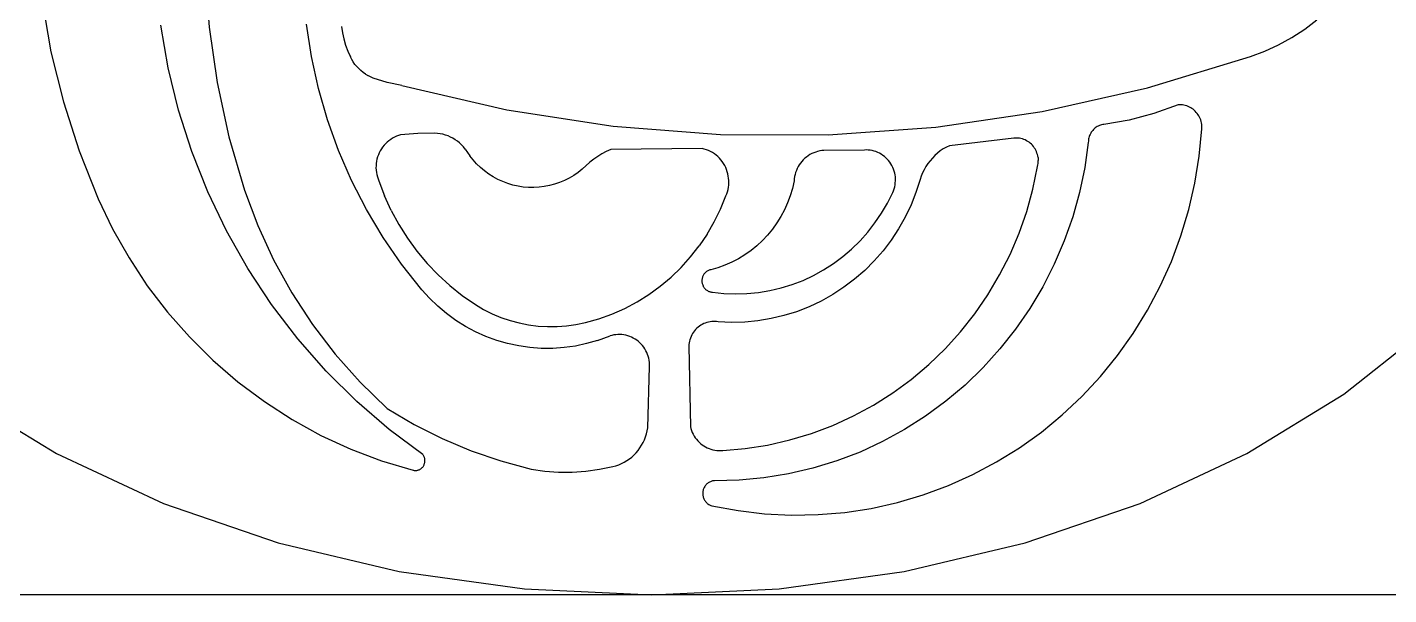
# Model space of a CAD drawing. Extents: x 396092 to 455492, y 17293 to 132793.
# Drawn here: x 402140 to 402276.7, y 40063 to 40120 of the extents above; entities that cross this region are included whole.
import ezdxf

# ---------------------------------------------------------------- set-up
doc = ezdxf.new("R2010")
doc.units = 0
doc.header["$LTSCALE"] = 1000
doc.header["$MEASUREMENT"] = 0
doc.layers.add('MU', color=34, linetype='Continuous')

msp = doc.modelspace()

# ---------------------------------------------------------------- linework, layer by layer
at = {"layer": 'MU', "color": 37}
for p, q in [((402157.88, 40125.53), (402158.31, 40119.96)), ((402141.53, 40122.62), (402142.43, 40117.51)), ((402168.58, 40117.02), (402168.09, 40120.27)), ((402268.29, 40119.78), (402269.51, 40120.7)), ((402154.2, 40115.89), (402153.45, 40120.19)), ((402158.31, 40119.96), (402159.11, 40114.43)), ((402171.59, 40120.04), (402171.69, 40119.41)), ((402171.69, 40119.41), (402171.83, 40118.79)), ((402265.66, 40118.21), (402267, 40118.95)), ((402267, 40118.95), (402268.29, 40119.78)), ((402142.43, 40117.51), (402143.68, 40112.48)), ((402171.83, 40118.79), (402172.01, 40118.17)), ((402172.01, 40118.17), (402172.23, 40117.58)), ((402172.23, 40117.58), (402172.49, 40116.99)), ((402262.85, 40117.02), (402264.28, 40117.57)), ((402264.28, 40117.57), (402265.66, 40118.21)), ((402169.28, 40113.82), (402168.58, 40117.02)), ((402172.63, 40116.73), (402172.49, 40116.99)), ((402172.78, 40116.48), (402172.63, 40116.73)), ((402172.94, 40116.24), (402172.78, 40116.48)), ((402173.13, 40116.02), (402172.94, 40116.24)), ((402252.49, 40113.88), (402262.85, 40117.02)), ((402155.24, 40111.66), (402154.2, 40115.89)), ((402173.33, 40115.81), (402173.13, 40116.02)), ((402173.54, 40115.61), (402173.33, 40115.81)), ((402173.76, 40115.43), (402173.54, 40115.61)), ((402174, 40115.26), (402173.76, 40115.43)), ((402174, 40115.26), (402174.25, 40115.11)), ((402174.51, 40114.98), (402174.25, 40115.11)), ((402174.77, 40114.87), (402174.51, 40114.98)), ((402176.19, 40114.43), (402174.77, 40114.87)), ((402159.11, 40114.43), (402160.29, 40108.98)), ((402170.19, 40110.67), (402169.28, 40113.82)), ((402177.64, 40114.12), (402176.19, 40114.43)), ((402177.64, 40114.12), (402188.18, 40111.69)), ((402241.94, 40111.51), (402252.49, 40113.88)), ((402143.68, 40112.48), (402145.26, 40107.55)), ((402255.57, 40112.18), (402253.14, 40111.31)), ((402255.71, 40112.19), (402255.57, 40112.18)), ((402255.86, 40112.18), (402255.71, 40112.19)), ((402256.01, 40112.17), (402255.86, 40112.18)), ((402256.15, 40112.15), (402256.01, 40112.17)), ((402256.29, 40112.11), (402256.15, 40112.15)), ((402256.44, 40112.07), (402256.29, 40112.11)), ((402256.57, 40112.02), (402256.44, 40112.07)), ((402256.71, 40111.96), (402256.57, 40112.02)), ((402156.56, 40107.51), (402155.24, 40111.66)), ((402171.3, 40107.58), (402170.19, 40110.67)), ((402188.18, 40111.69), (402198.87, 40110.04)), ((402231.24, 40109.94), (402241.94, 40111.51)), ((402250.66, 40110.65), (402248.12, 40110.22)), ((402253.14, 40111.31), (402250.66, 40110.65)), ((402256.84, 40111.89), (402256.71, 40111.96)), ((402256.96, 40111.81), (402256.84, 40111.89)), ((402257.08, 40111.73), (402256.96, 40111.81)), ((402257.2, 40111.63), (402257.08, 40111.73)), ((402257.3, 40111.53), (402257.2, 40111.63)), ((402257.4, 40111.42), (402257.3, 40111.53)), ((402257.5, 40111.31), (402257.4, 40111.42)), ((402257.58, 40111.19), (402257.5, 40111.31)), ((402257.66, 40111.06), (402257.58, 40111.19)), ((402257.73, 40110.93), (402257.66, 40111.06)), ((402257.79, 40110.8), (402257.73, 40110.93)), ((402257.85, 40110.66), (402257.79, 40110.8)), ((402257.89, 40110.51), (402257.85, 40110.66)), ((402179.24, 40109.3), (402177.53, 40109.16)), ((402180.96, 40109.32), (402179.24, 40109.3)), ((402181.23, 40109.31), (402180.96, 40109.32)), ((402181.5, 40109.27), (402181.23, 40109.31)), ((402181.77, 40109.22), (402181.5, 40109.27)), ((402198.87, 40110.04), (402209.65, 40109.2)), ((402220.46, 40109.17), (402231.24, 40109.94)), ((402246.8, 40109.32), (402246.74, 40109.21)), ((402246.86, 40109.42), (402246.8, 40109.32)), ((402246.93, 40109.52), (402246.86, 40109.42)), ((402247, 40109.62), (402246.93, 40109.52)), ((402247.08, 40109.7), (402247, 40109.62)), ((402247.17, 40109.79), (402247.08, 40109.7)), ((402247.26, 40109.86), (402247.17, 40109.79)), ((402247.35, 40109.93), (402247.26, 40109.86)), ((402247.45, 40110), (402247.35, 40109.93)), ((402247.56, 40110.05), (402247.45, 40110)), ((402247.67, 40110.1), (402247.56, 40110.05)), ((402247.78, 40110.14), (402247.67, 40110.1)), ((402247.89, 40110.18), (402247.78, 40110.14)), ((402248, 40110.2), (402247.89, 40110.18)), ((402248.12, 40110.22), (402248, 40110.2)), ((402257.7, 40107.04), (402257.97, 40109.77)), ((402257.93, 40110.37), (402257.89, 40110.51)), ((402257.95, 40110.22), (402257.93, 40110.37)), ((402257.97, 40110.07), (402257.95, 40110.22)), ((402257.97, 40109.92), (402257.97, 40110.07)), ((402257.97, 40109.77), (402257.97, 40109.92)), ((402160.29, 40108.98), (402161.85, 40103.62)), ((402175.72, 40107.94), (402175.6, 40107.76)), ((402175.86, 40108.12), (402175.72, 40107.94)), ((402176.01, 40108.28), (402175.86, 40108.12)), ((402176.17, 40108.43), (402176.01, 40108.28)), ((402176.35, 40108.58), (402176.17, 40108.43)), ((402176.53, 40108.71), (402176.35, 40108.58)), ((402176.71, 40108.82), (402176.53, 40108.71)), ((402176.91, 40108.93), (402176.71, 40108.82)), ((402177.11, 40109.02), (402176.91, 40108.93)), ((402177.32, 40109.09), (402177.11, 40109.02)), ((402177.53, 40109.16), (402177.32, 40109.09)), ((402182.03, 40109.15), (402181.77, 40109.22)), ((402182.29, 40109.06), (402182.03, 40109.15)), ((402182.54, 40108.95), (402182.29, 40109.06)), ((402182.78, 40108.82), (402182.54, 40108.95)), ((402183.01, 40108.68), (402182.78, 40108.82)), ((402183.24, 40108.52), (402183.01, 40108.68)), ((402183.45, 40108.35), (402183.24, 40108.52)), ((402183.65, 40108.16), (402183.45, 40108.35)), ((402183.83, 40107.95), (402183.65, 40108.16)), ((402184, 40107.74), (402183.83, 40107.95)), ((402209.65, 40109.2), (402220.46, 40109.17)), ((402232.31, 40107.93), (402232, 40107.75)), ((402232.63, 40108.08), (402232.31, 40107.93)), ((402239.07, 40108.84), (402232.63, 40108.08)), ((402239.21, 40108.85), (402239.07, 40108.84)), ((402239.36, 40108.85), (402239.21, 40108.85)), ((402239.51, 40108.85), (402239.36, 40108.85)), ((402239.66, 40108.83), (402239.51, 40108.85)), ((402239.8, 40108.8), (402239.66, 40108.83)), ((402239.95, 40108.76), (402239.8, 40108.8)), ((402240.09, 40108.71), (402239.95, 40108.76)), ((402240.23, 40108.65), (402240.09, 40108.71)), ((402240.36, 40108.58), (402240.23, 40108.65)), ((402240.49, 40108.5), (402240.36, 40108.58)), ((402240.61, 40108.42), (402240.49, 40108.5)), ((402240.73, 40108.33), (402240.61, 40108.42)), ((402240.84, 40108.23), (402240.73, 40108.33)), ((402240.94, 40108.12), (402240.84, 40108.23)), ((402241.04, 40108), (402240.94, 40108.12)), ((402241.13, 40107.88), (402241.04, 40108)), ((402246.56, 40108.4), (402246.2, 40105.88)), ((402246.57, 40108.52), (402246.56, 40108.4)), ((402246.58, 40108.64), (402246.57, 40108.52)), ((402246.59, 40108.76), (402246.58, 40108.64)), ((402246.62, 40108.88), (402246.59, 40108.76)), ((402246.65, 40108.99), (402246.62, 40108.88)), ((402246.69, 40109.1), (402246.65, 40108.99)), ((402246.74, 40109.21), (402246.69, 40109.1)), ((402145.26, 40107.55), (402147.17, 40102.74)), ((402158.17, 40103.46), (402156.56, 40107.51)), ((402172.6, 40104.58), (402171.3, 40107.58)), ((402175.15, 40106.74), (402175.11, 40106.52)), ((402175.21, 40106.95), (402175.15, 40106.74)), ((402175.29, 40107.16), (402175.21, 40106.95)), ((402175.38, 40107.37), (402175.29, 40107.16)), ((402175.48, 40107.57), (402175.38, 40107.37)), ((402175.6, 40107.76), (402175.48, 40107.57)), ((402184, 40107.74), (402184.47, 40107.07)), ((402184.8, 40106.65), (402184.47, 40107.07)), ((402185.16, 40106.25), (402184.8, 40106.65)), ((402196.91, 40106.73), (402196.52, 40106.42)), ((402197.31, 40107.01), (402196.91, 40106.73)), ((402197.73, 40107.27), (402197.31, 40107.01)), ((402198.17, 40107.49), (402197.73, 40107.27)), ((402198.62, 40107.69), (402198.17, 40107.49)), ((402207.8, 40107.79), (402198.62, 40107.69)), ((402208.01, 40107.73), (402207.8, 40107.79)), ((402208.23, 40107.67), (402208.01, 40107.73)), ((402208.43, 40107.59), (402208.23, 40107.67)), ((402208.63, 40107.49), (402208.43, 40107.59)), ((402208.83, 40107.38), (402208.63, 40107.49)), ((402209.02, 40107.26), (402208.83, 40107.38)), ((402209.2, 40107.13), (402209.02, 40107.26)), ((402209.37, 40106.98), (402209.2, 40107.13)), ((402209.53, 40106.83), (402209.37, 40106.98)), ((402209.68, 40106.66), (402209.53, 40106.83)), ((402209.81, 40106.48), (402209.68, 40106.66)), ((402217.94, 40106.66), (402217.8, 40106.5)), ((402218.1, 40106.81), (402217.94, 40106.66)), ((402218.26, 40106.94), (402218.1, 40106.81)), ((402218.43, 40107.07), (402218.26, 40106.94)), ((402218.61, 40107.18), (402218.43, 40107.07)), ((402218.8, 40107.28), (402218.61, 40107.18)), ((402218.99, 40107.37), (402218.8, 40107.28)), ((402219.19, 40107.44), (402218.99, 40107.37)), ((402219.39, 40107.51), (402219.19, 40107.44)), ((402219.6, 40107.55), (402219.39, 40107.51)), ((402219.81, 40107.58), (402219.6, 40107.55)), ((402220.02, 40107.6), (402219.81, 40107.58)), ((402224.08, 40107.64), (402220.02, 40107.6)), ((402224.28, 40107.65), (402224.08, 40107.64)), ((402224.47, 40107.64), (402224.28, 40107.65)), ((402224.67, 40107.62), (402224.47, 40107.64)), ((402224.86, 40107.59), (402224.67, 40107.62)), ((402225.05, 40107.54), (402224.86, 40107.59)), ((402225.24, 40107.48), (402225.05, 40107.54)), ((402225.42, 40107.41), (402225.24, 40107.48)), ((402225.6, 40107.32), (402225.42, 40107.41)), ((402225.77, 40107.22), (402225.6, 40107.32)), ((402225.94, 40107.11), (402225.77, 40107.22)), ((402226.09, 40107), (402225.94, 40107.11)), ((402226.24, 40106.87), (402226.09, 40107)), ((402226.38, 40106.73), (402226.24, 40106.87)), ((402226.51, 40106.58), (402226.38, 40106.73)), ((402226.64, 40106.42), (402226.51, 40106.58)), ((402230.67, 40106.57), (402230.46, 40106.29)), ((402230.91, 40106.84), (402230.67, 40106.57)), ((402231.16, 40107.1), (402230.91, 40106.84)), ((402231.42, 40107.33), (402231.16, 40107.1)), ((402231.7, 40107.55), (402231.42, 40107.33)), ((402232, 40107.75), (402231.7, 40107.55)), ((402241.21, 40107.75), (402241.13, 40107.88)), ((402241.28, 40107.62), (402241.21, 40107.75)), ((402241.35, 40107.48), (402241.28, 40107.62)), ((402241.4, 40107.34), (402241.35, 40107.48)), ((402241.45, 40107.2), (402241.4, 40107.34)), ((402241.48, 40107.05), (402241.45, 40107.2)), ((402241.51, 40106.9), (402241.48, 40107.05)), ((402241.51, 40106.9), (402241.53, 40106.75)), ((402241.53, 40106.75), (402241.53, 40106.6)), ((402241.53, 40106.45), (402241.53, 40106.6)), ((402257.26, 40104.33), (402257.7, 40107.04)), ((402175.06, 40106.07), (402175.05, 40105.85)), ((402175.05, 40105.85), (402175.07, 40105.62)), ((402175.07, 40106.29), (402175.06, 40106.07)), ((402175.11, 40106.52), (402175.07, 40106.29)), ((402175.07, 40105.62), (402175.09, 40105.4)), ((402175.09, 40105.4), (402175.13, 40105.18)), ((402175.13, 40105.18), (402175.19, 40104.96)), ((402185.54, 40105.88), (402185.16, 40106.25)), ((402185.95, 40105.54), (402185.54, 40105.88)), ((402186.38, 40105.22), (402185.95, 40105.54)), ((402186.83, 40104.94), (402186.38, 40105.22)), ((402195.34, 40105.4), (402194.9, 40105.1)), ((402195.76, 40105.73), (402195.34, 40105.4)), ((402195.76, 40105.73), (402196.52, 40106.42)), ((402209.94, 40106.29), (402209.81, 40106.48)), ((402210.06, 40106.1), (402209.94, 40106.29)), ((402210.16, 40105.9), (402210.06, 40106.1)), ((402210.24, 40105.69), (402210.16, 40105.9)), ((402210.32, 40105.47), (402210.24, 40105.69)), ((402210.38, 40105.26), (402210.32, 40105.47)), ((402210.42, 40105.03), (402210.38, 40105.26)), ((402217.12, 40105.18), (402217.07, 40104.97)), ((402217.18, 40105.38), (402217.12, 40105.18)), ((402217.25, 40105.59), (402217.18, 40105.38)), ((402217.33, 40105.78), (402217.25, 40105.59)), ((402217.43, 40105.98), (402217.33, 40105.78)), ((402217.54, 40106.16), (402217.43, 40105.98)), ((402217.67, 40106.34), (402217.54, 40106.16)), ((402217.8, 40106.5), (402217.67, 40106.34)), ((402226.75, 40106.25), (402226.64, 40106.42)), ((402226.84, 40106.08), (402226.75, 40106.25)), ((402226.93, 40105.9), (402226.84, 40106.08)), ((402227.01, 40105.72), (402226.93, 40105.9)), ((402227.07, 40105.53), (402227.01, 40105.72)), ((402227.12, 40105.33), (402227.07, 40105.53)), ((402227.16, 40105.14), (402227.12, 40105.33)), ((402229.93, 40105.35), (402229.79, 40105.02)), ((402230.08, 40105.67), (402229.93, 40105.35)), ((402230.26, 40105.99), (402230.08, 40105.67)), ((402230.46, 40106.29), (402230.26, 40105.99)), ((402240.99, 40103.72), (402241.46, 40106)), ((402241.46, 40106), (402241.49, 40106.15)), ((402241.49, 40106.15), (402241.52, 40106.3)), ((402241.52, 40106.3), (402241.53, 40106.45)), ((402246.2, 40105.88), (402245.68, 40103.38)), ((402174.09, 40101.67), (402172.6, 40104.58)), ((402175.19, 40104.96), (402175.26, 40104.75)), ((402175.26, 40104.75), (402175.34, 40104.54)), ((402175.34, 40104.54), (402175.92, 40103.03)), ((402187.3, 40104.69), (402186.83, 40104.94)), ((402187.79, 40104.47), (402187.3, 40104.69)), ((402188.28, 40104.28), (402187.79, 40104.47)), ((402188.79, 40104.13), (402188.28, 40104.28)), ((402189.31, 40104.01), (402188.79, 40104.13)), ((402189.83, 40103.93), (402189.31, 40104.01)), ((402190.36, 40103.89), (402189.83, 40103.93)), ((402190.89, 40103.88), (402190.36, 40103.89)), ((402191.42, 40103.91), (402190.89, 40103.88)), ((402191.94, 40103.97), (402191.42, 40103.91)), ((402192.46, 40104.07), (402191.94, 40103.97)), ((402192.98, 40104.21), (402192.46, 40104.07)), ((402193.48, 40104.38), (402192.98, 40104.21)), ((402193.97, 40104.59), (402193.48, 40104.38)), ((402194.44, 40104.83), (402193.97, 40104.59)), ((402194.9, 40105.1), (402194.44, 40104.83)), ((402210.39, 40103.68), (402210.43, 40103.91)), ((402210.45, 40104.81), (402210.42, 40105.03)), ((402210.43, 40103.91), (402210.46, 40104.13)), ((402210.47, 40104.58), (402210.45, 40104.81)), ((402210.46, 40104.13), (402210.47, 40104.36)), ((402210.47, 40104.36), (402210.47, 40104.58)), ((402216.85, 40103.79), (402216.63, 40103.06)), ((402217.02, 40104.54), (402216.85, 40103.79)), ((402217.04, 40104.75), (402217.02, 40104.54)), ((402217.07, 40104.97), (402217.04, 40104.75)), ((402227.07, 40103.75), (402227.12, 40103.94)), ((402227.12, 40103.94), (402227.16, 40104.14)), ((402227.19, 40104.94), (402227.16, 40105.14)), ((402227.16, 40104.14), (402227.18, 40104.34)), ((402227.18, 40104.34), (402227.2, 40104.54)), ((402227.2, 40104.74), (402227.19, 40104.94)), ((402227.2, 40104.54), (402227.2, 40104.74)), ((402229.68, 40104.68), (402229.26, 40103.38)), ((402229.79, 40105.02), (402229.68, 40104.68)), ((402256.64, 40101.66), (402257.26, 40104.33)), ((402147.17, 40102.74), (402148.62, 40099.72)), ((402160.04, 40099.54), (402158.17, 40103.46)), ((402161.85, 40103.62), (402163.18, 40100.07)), ((402176.59, 40101.57), (402175.92, 40103.03)), ((402209.63, 40101.72), (402210.17, 40103.04)), ((402210.17, 40103.04), (402210.26, 40103.25)), ((402210.26, 40103.25), (402210.33, 40103.46)), ((402210.33, 40103.46), (402210.39, 40103.68)), ((402216.63, 40103.06), (402216.37, 40102.34)), ((402226.4, 40102.32), (402226.92, 40103.38)), ((402226.92, 40103.38), (402227, 40103.56)), ((402227, 40103.56), (402227.07, 40103.75)), ((402229.26, 40103.38), (402228.76, 40102.13)), ((402240.37, 40101.49), (402240.99, 40103.72)), ((402245.68, 40103.38), (402244.99, 40100.93)), ((402175.77, 40098.86), (402174.09, 40101.67)), ((402176.59, 40101.57), (402177.36, 40100.16)), ((402209.01, 40100.44), (402209.63, 40101.72)), ((402216.05, 40101.64), (402215.69, 40100.97)), ((402216.37, 40102.34), (402216.05, 40101.64)), ((402225.14, 40100.33), (402225.8, 40101.3)), ((402225.8, 40101.3), (402226.4, 40102.32)), ((402228.76, 40102.13), (402228.17, 40100.9)), ((402239.61, 40099.3), (402240.37, 40101.49)), ((402255.86, 40099.04), (402256.64, 40101.66)), ((402148.62, 40099.72), (402150.27, 40096.82)), ((402163.18, 40100.07), (402164.77, 40096.63)), ((402177.36, 40100.16), (402178.22, 40098.8)), ((402208.3, 40099.21), (402209.01, 40100.44)), ((402214.85, 40099.7), (402214.37, 40099.11)), ((402215.29, 40100.32), (402214.85, 40099.7)), ((402215.69, 40100.97), (402215.29, 40100.32)), ((402224.42, 40099.4), (402225.14, 40100.33)), ((402227.51, 40099.73), (402226.76, 40098.6)), ((402228.17, 40100.9), (402227.51, 40099.73)), ((402244.99, 40100.93), (402244.15, 40098.53)), ((402162.18, 40095.76), (402160.04, 40099.54)), ((402177.62, 40096.18), (402175.77, 40098.86)), ((402178.22, 40098.8), (402179.17, 40097.5)), ((402208.3, 40099.21), (402207.5, 40098.04)), ((402213.85, 40098.56), (402213.29, 40098.04)), ((402214.37, 40099.11), (402213.85, 40098.56)), ((402222.8, 40097.71), (402223.64, 40098.53)), ((402223.64, 40098.53), (402224.42, 40099.4)), ((402226.76, 40098.6), (402225.95, 40097.52)), ((402238.7, 40097.17), (402239.61, 40099.3)), ((402244.15, 40098.53), (402243.14, 40096.19)), ((402254.9, 40096.47), (402255.86, 40099.04)), ((402179.17, 40097.5), (402180.19, 40096.27)), ((402206.63, 40096.92), (402207.5, 40098.04)), ((402212.09, 40097.13), (402211.44, 40096.74)), ((402212.7, 40097.57), (402212.09, 40097.13)), ((402213.29, 40098.04), (402212.7, 40097.57)), ((402221.91, 40096.95), (402222.8, 40097.71)), ((402225.95, 40097.52), (402225.06, 40096.51)), ((402237.65, 40095.11), (402238.7, 40097.17)), ((402150.27, 40096.82), (402152.1, 40094.03)), ((402164.57, 40092.14), (402162.18, 40095.76)), ((402164.77, 40096.63), (402166.6, 40093.31)), ((402179.64, 40093.62), (402177.62, 40096.18)), ((402180.19, 40096.27), (402181.3, 40095.12)), ((402204.67, 40094.89), (402205.69, 40095.87)), ((402205.69, 40095.87), (402206.63, 40096.92)), ((402208.58, 40095.61), (402208.51, 40095.59)), ((402208.65, 40095.63), (402208.58, 40095.61)), ((402209.37, 40095.83), (402208.65, 40095.63)), ((402210.08, 40096.09), (402209.37, 40095.83)), ((402210.77, 40096.39), (402210.08, 40096.09)), ((402211.44, 40096.74), (402210.77, 40096.39)), ((402218.97, 40095.05), (402219.99, 40095.62)), ((402219.99, 40095.62), (402220.97, 40096.25)), ((402220.97, 40096.25), (402221.91, 40096.95)), ((402225.06, 40096.51), (402224.11, 40095.56)), ((402243.14, 40096.19), (402241.99, 40093.93)), ((402253.78, 40093.98), (402254.9, 40096.47)), ((402181.3, 40095.12), (402182.48, 40094.04)), ((402203.59, 40093.98), (402204.67, 40094.89)), ((402207.78, 40094.69), (402207.77, 40094.62)), ((402207.77, 40094.62), (402207.77, 40094.54)), ((402207.77, 40094.54), (402207.77, 40094.47)), ((402207.77, 40094.47), (402207.77, 40094.39)), ((402207.77, 40094.39), (402207.79, 40094.32)), ((402207.8, 40094.77), (402207.78, 40094.69)), ((402207.79, 40094.32), (402207.8, 40094.24)), ((402207.82, 40094.84), (402207.8, 40094.77)), ((402207.8, 40094.24), (402207.82, 40094.17)), ((402207.84, 40094.91), (402207.82, 40094.84)), ((402207.87, 40094.98), (402207.84, 40094.91)), ((402207.9, 40095.05), (402207.87, 40094.98)), ((402207.94, 40095.12), (402207.9, 40095.05)), ((402207.98, 40095.18), (402207.94, 40095.12)), ((402208.02, 40095.24), (402207.98, 40095.18)), ((402208.07, 40095.3), (402208.02, 40095.24)), ((402208.13, 40095.35), (402208.07, 40095.3)), ((402208.18, 40095.4), (402208.13, 40095.35)), ((402208.24, 40095.45), (402208.18, 40095.4)), ((402208.31, 40095.49), (402208.24, 40095.45)), ((402208.37, 40095.53), (402208.31, 40095.49)), ((402208.44, 40095.56), (402208.37, 40095.53)), ((402208.51, 40095.59), (402208.44, 40095.56)), ((402216.83, 40094.14), (402217.92, 40094.56)), ((402217.92, 40094.56), (402218.97, 40095.05)), ((402223.1, 40094.68), (402222.03, 40093.87)), ((402224.11, 40095.56), (402223.1, 40094.68)), ((402236.47, 40093.12), (402237.65, 40095.11)), ((402152.1, 40094.03), (402154.13, 40091.38)), ((402166.6, 40093.31), (402168.67, 40090.15)), ((402180.42, 40092.77), (402179.64, 40093.62)), ((402182.48, 40094.04), (402183.72, 40093.04)), ((402183.72, 40093.04), (402185.03, 40092.13)), ((402201.26, 40092.41), (402202.45, 40093.15)), ((402202.45, 40093.15), (402203.59, 40093.98)), ((402207.82, 40094.17), (402207.85, 40094.1)), ((402207.85, 40094.1), (402207.88, 40094.03)), ((402207.88, 40094.03), (402207.91, 40093.96)), ((402207.91, 40093.96), (402207.95, 40093.89)), ((402207.95, 40093.89), (402207.99, 40093.83)), ((402207.99, 40093.83), (402208.04, 40093.77)), ((402208.04, 40093.77), (402208.09, 40093.72)), ((402208.09, 40093.72), (402208.14, 40093.66)), ((402208.14, 40093.66), (402208.2, 40093.62)), ((402208.2, 40093.62), (402208.26, 40093.57)), ((402208.26, 40093.57), (402208.32, 40093.53)), ((402208.32, 40093.53), (402208.39, 40093.49)), ((402208.39, 40093.49), (402208.45, 40093.46)), ((402208.45, 40093.46), (402208.52, 40093.44)), ((402208.52, 40093.44), (402208.6, 40093.41)), ((402208.6, 40093.41), (402208.67, 40093.4)), ((402208.67, 40093.4), (402208.74, 40093.38)), ((402208.74, 40093.38), (402208.82, 40093.38)), ((402208.82, 40093.38), (402209.97, 40093.25)), ((402209.97, 40093.25), (402211.13, 40093.2)), ((402211.13, 40093.2), (402212.29, 40093.23)), ((402212.29, 40093.23), (402213.44, 40093.34)), ((402213.44, 40093.34), (402214.59, 40093.53)), ((402214.59, 40093.53), (402215.72, 40093.8)), ((402215.72, 40093.8), (402216.83, 40094.14)), ((402220.9, 40093.13), (402219.74, 40092.48)), ((402222.03, 40093.87), (402220.9, 40093.13)), ((402235.17, 40091.22), (402236.47, 40093.12)), ((402241.99, 40093.93), (402240.7, 40091.75)), ((402252.5, 40091.56), (402253.78, 40093.98)), ((402167.2, 40088.7), (402164.57, 40092.14)), ((402181.25, 40091.97), (402180.42, 40092.77)), ((402182.13, 40091.23), (402181.25, 40091.97)), ((402185.03, 40092.13), (402185.86, 40091.64)), ((402185.86, 40091.64), (402186.72, 40091.22)), ((402198.74, 40091.18), (402200.02, 40091.75)), ((402200.02, 40091.75), (402201.26, 40092.41)), ((402218.53, 40091.91), (402217.28, 40091.42)), ((402219.74, 40092.48), (402218.53, 40091.91)), ((402240.7, 40091.75), (402239.26, 40089.66)), ((402251.07, 40089.24), (402252.5, 40091.56)), ((402154.13, 40091.38), (402156.32, 40088.88)), ((402168.67, 40090.15), (402170.96, 40087.15)), ((402183.06, 40090.55), (402182.13, 40091.23)), ((402184.03, 40089.94), (402183.06, 40090.55)), ((402186.72, 40091.22), (402187.6, 40090.85)), ((402187.6, 40090.85), (402188.51, 40090.54)), ((402188.51, 40090.54), (402189.44, 40090.29)), ((402189.44, 40090.29), (402190.37, 40090.1)), ((402194.19, 40089.99), (402195.13, 40090.13)), ((402195.13, 40090.13), (402196.07, 40090.32)), ((402196.07, 40090.32), (402197.42, 40090.7)), ((402197.42, 40090.7), (402198.74, 40091.18)), ((402207.8, 40090.14), (402207.66, 40090.06)), ((402207.95, 40090.22), (402207.8, 40090.14)), ((402208.11, 40090.28), (402207.95, 40090.22)), ((402208.26, 40090.33), (402208.11, 40090.28)), ((402208.42, 40090.38), (402208.26, 40090.33)), ((402208.59, 40090.41), (402208.42, 40090.38)), ((402208.75, 40090.43), (402208.59, 40090.41)), ((402208.92, 40090.44), (402208.75, 40090.43)), ((402209.08, 40090.44), (402208.92, 40090.44)), ((402209.25, 40090.42), (402209.08, 40090.44)), ((402209.41, 40090.4), (402209.25, 40090.42)), ((402210.74, 40090.34), (402209.41, 40090.4)), ((402212.07, 40090.37), (402210.74, 40090.34)), ((402213.4, 40090.5), (402212.07, 40090.37)), ((402214.71, 40090.72), (402213.4, 40090.5)), ((402216.01, 40091.02), (402214.71, 40090.72)), ((402217.28, 40091.42), (402216.01, 40091.02)), ((402233.74, 40089.41), (402235.17, 40091.22)), ((402156.32, 40088.88), (402158.68, 40086.55)), ((402185.05, 40089.4), (402184.03, 40089.94)), ((402186.09, 40088.93), (402185.05, 40089.4)), ((402187.17, 40088.54), (402186.09, 40088.93)), ((402190.37, 40090.1), (402191.32, 40089.98)), ((402191.32, 40089.98), (402192.28, 40089.92)), ((402192.28, 40089.92), (402193.23, 40089.93)), ((402193.23, 40089.93), (402194.19, 40089.99)), ((402197.29, 40088.52), (402198.55, 40088.98)), ((402198.74, 40089.04), (402198.55, 40088.98)), ((402198.94, 40089.08), (402198.74, 40089.04)), ((402199.14, 40089.11), (402198.94, 40089.08)), ((402199.34, 40089.12), (402199.14, 40089.11)), ((402199.54, 40089.13), (402199.34, 40089.12)), ((402199.74, 40089.12), (402199.54, 40089.13)), ((402199.94, 40089.09), (402199.74, 40089.12)), ((402200.13, 40089.05), (402199.94, 40089.09)), ((402200.33, 40089), (402200.13, 40089.05)), ((402200.52, 40088.94), (402200.33, 40089)), ((402200.7, 40088.86), (402200.52, 40088.94)), ((402200.88, 40088.77), (402200.7, 40088.86)), ((402201.06, 40088.67), (402200.88, 40088.77)), ((402206.62, 40088.77), (402206.57, 40088.61)), ((402206.68, 40088.93), (402206.62, 40088.77)), ((402206.76, 40089.08), (402206.68, 40088.93)), ((402206.84, 40089.23), (402206.76, 40089.08)), ((402206.93, 40089.37), (402206.84, 40089.23)), ((402207.03, 40089.51), (402206.93, 40089.37)), ((402207.14, 40089.63), (402207.03, 40089.51)), ((402207.26, 40089.75), (402207.14, 40089.63)), ((402207.39, 40089.86), (402207.26, 40089.75)), ((402207.52, 40089.97), (402207.39, 40089.86)), ((402207.66, 40090.06), (402207.52, 40089.97)), ((402232.19, 40087.7), (402233.74, 40089.41)), ((402239.26, 40089.66), (402237.69, 40087.68)), ((402249.49, 40087.02), (402251.07, 40089.24)), ((402272.21, 40083.13), (402280.79, 40089.95)), ((402170.05, 40085.45), (402167.2, 40088.7)), ((402188.27, 40088.22), (402187.17, 40088.54)), ((402189.38, 40087.98), (402188.27, 40088.22)), ((402190.51, 40087.82), (402189.38, 40087.98)), ((402191.65, 40087.74), (402190.51, 40087.82)), ((402192.8, 40087.74), (402191.65, 40087.74)), ((402193.94, 40087.81), (402192.8, 40087.74)), ((402195.07, 40087.97), (402193.94, 40087.81)), ((402196.19, 40088.21), (402195.07, 40087.97)), ((402197.29, 40088.52), (402196.19, 40088.21)), ((402201.23, 40088.56), (402201.06, 40088.67)), ((402201.39, 40088.44), (402201.23, 40088.56)), ((402201.54, 40088.3), (402201.39, 40088.44)), ((402201.68, 40088.16), (402201.54, 40088.3)), ((402201.81, 40088.01), (402201.68, 40088.16)), ((402201.94, 40087.85), (402201.81, 40088.01)), ((402202.05, 40087.68), (402201.94, 40087.85)), ((402202.15, 40087.5), (402202.05, 40087.68)), ((402202.24, 40087.32), (402202.15, 40087.5)), ((402206.47, 40088.12), (402206.46, 40087.95)), ((402206.46, 40087.95), (402206.61, 40079.87)), ((402206.49, 40088.28), (402206.47, 40088.12)), ((402206.53, 40088.45), (402206.49, 40088.28)), ((402206.57, 40088.61), (402206.53, 40088.45)), ((402230.54, 40086.11), (402232.19, 40087.7)), ((402237.69, 40087.68), (402236, 40085.81)), ((402158.68, 40086.55), (402161.2, 40084.38)), ((402170.96, 40087.15), (402173.46, 40084.33)), ((402202.32, 40087.13), (402202.24, 40087.32)), ((402202.38, 40086.94), (402202.32, 40087.13)), ((402202.43, 40086.74), (402202.38, 40086.94)), ((402202.47, 40086.54), (402202.43, 40086.74)), ((402202.5, 40086.33), (402202.47, 40086.54)), ((402202.51, 40086.13), (402202.5, 40086.33)), ((402202.51, 40085.93), (402202.51, 40086.13)), ((402228.78, 40084.63), (402230.54, 40086.11)), ((402247.77, 40084.91), (402249.49, 40087.02)), ((402173.12, 40082.41), (402170.05, 40085.45)), ((402202.33, 40079.76), (402202.51, 40085.93)), ((402236, 40085.81), (402234.18, 40084.05)), ((402245.92, 40082.92), (402247.77, 40084.91)), ((402161.2, 40084.38), (402163.85, 40082.4)), ((402173.46, 40084.33), (402176.16, 40081.7)), ((402226.93, 40083.27), (402228.78, 40084.63)), ((402234.18, 40084.05), (402232.26, 40082.43)), ((402133.26, 40083.13), (402142.99, 40077.18)), ((402163.85, 40082.4), (402166.63, 40080.6)), ((402176.39, 40079.6), (402173.12, 40082.41)), ((402222.99, 40080.96), (402225, 40082.05)), ((402225, 40082.05), (402226.93, 40083.27)), ((402232.26, 40082.43), (402230.23, 40080.94)), ((402243.94, 40081.06), (402245.92, 40082.92)), ((402262.48, 40077.18), (402272.21, 40083.13)), ((402166.63, 40080.6), (402169.53, 40079.01)), ((402176.16, 40081.7), (402178.88, 40080.1)), ((402220.91, 40080.01), (402222.99, 40080.96)), ((402230.23, 40080.94), (402228.12, 40079.59)), ((402241.85, 40079.34), (402243.94, 40081.06)), ((402179.76, 40077.08), (402176.39, 40079.6)), ((402178.88, 40080.1), (402181.7, 40078.69)), ((402202.2, 40079.15), (402202.27, 40079.46)), ((402202.27, 40079.46), (402202.33, 40079.76)), ((402206.61, 40079.87), (402206.66, 40079.68)), ((402206.66, 40079.68), (402206.73, 40079.48)), ((402206.73, 40079.48), (402206.8, 40079.3)), ((402206.8, 40079.3), (402206.89, 40079.12)), ((402216.59, 40078.55), (402218.78, 40079.2)), ((402218.78, 40079.2), (402220.91, 40080.01)), ((402228.12, 40079.59), (402225.91, 40078.38)), ((402239.65, 40077.76), (402241.85, 40079.34)), ((402169.53, 40079.01), (402172.53, 40077.63)), ((402181.7, 40078.69), (402184.61, 40077.46)), ((402201.55, 40077.75), (402201.72, 40078.01)), ((402201.72, 40078.01), (402201.87, 40078.28)), ((402201.87, 40078.28), (402202, 40078.57)), ((402202, 40078.57), (402202.11, 40078.86)), ((402202.11, 40078.86), (402202.2, 40079.15)), ((402206.89, 40079.12), (402206.99, 40078.94)), ((402206.99, 40078.94), (402207.1, 40078.77)), ((402207.1, 40078.77), (402207.22, 40078.61)), ((402207.22, 40078.61), (402207.35, 40078.46)), ((402207.35, 40078.46), (402207.49, 40078.32)), ((402207.49, 40078.32), (402207.64, 40078.18)), ((402207.64, 40078.18), (402207.8, 40078.06)), ((402207.8, 40078.06), (402207.96, 40077.95)), ((402207.96, 40077.95), (402208.13, 40077.85)), ((402208.13, 40077.85), (402208.31, 40077.76)), ((402212.12, 40077.69), (402214.37, 40078.04)), ((402214.37, 40078.04), (402216.59, 40078.55)), ((402225.91, 40078.38), (402223.64, 40077.33)), ((402142.99, 40077.18), (402153.71, 40072.18)), ((402172.53, 40077.63), (402175.61, 40076.46)), ((402175.61, 40076.46), (402178.77, 40075.51)), ((402179.8, 40077.03), (402179.76, 40077.08)), ((402179.83, 40076.98), (402179.8, 40077.03)), ((402179.86, 40076.92), (402179.83, 40076.98)), ((402179.89, 40076.86), (402179.86, 40076.92)), ((402179.91, 40076.8), (402179.89, 40076.86)), ((402179.93, 40076.74), (402179.91, 40076.8)), ((402179.95, 40076.68), (402179.93, 40076.74)), ((402179.96, 40076.61), (402179.95, 40076.68)), ((402179.97, 40076.55), (402179.96, 40076.61)), ((402179.97, 40076.48), (402179.97, 40076.55)), ((402179.97, 40076.42), (402179.97, 40076.48)), ((402184.61, 40077.46), (402187.59, 40076.44)), ((402199.98, 40076.31), (402200.24, 40076.47)), ((402200.24, 40076.47), (402200.49, 40076.64)), ((402200.49, 40076.64), (402200.73, 40076.83)), ((402200.73, 40076.83), (402200.96, 40077.04)), ((402200.96, 40077.04), (402201.17, 40077.26)), ((402201.17, 40077.26), (402201.37, 40077.5)), ((402201.37, 40077.5), (402201.55, 40077.75)), ((402208.31, 40077.76), (402208.49, 40077.68)), ((402208.49, 40077.68), (402208.68, 40077.61)), ((402208.68, 40077.61), (402208.87, 40077.56)), ((402208.87, 40077.56), (402209.07, 40077.52)), ((402209.07, 40077.52), (402209.26, 40077.5)), ((402209.26, 40077.5), (402209.46, 40077.48)), ((402209.46, 40077.48), (402209.66, 40077.48)), ((402209.66, 40077.48), (402209.86, 40077.5)), ((402209.86, 40077.5), (402212.12, 40077.69)), ((402223.64, 40077.33), (402221.3, 40076.44)), ((402237.35, 40076.34), (402239.65, 40077.76)), ((402251.76, 40072.18), (402262.48, 40077.18)), ((402178.77, 40075.51), (402178.83, 40075.5)), ((402178.83, 40075.5), (402178.89, 40075.49)), ((402178.89, 40075.49), (402178.95, 40075.48)), ((402178.95, 40075.48), (402179.02, 40075.48)), ((402179.02, 40075.48), (402179.08, 40075.49)), ((402179.08, 40075.49), (402179.14, 40075.49)), ((402179.14, 40075.49), (402179.21, 40075.5)), ((402179.21, 40075.5), (402179.27, 40075.52)), ((402179.27, 40075.52), (402179.33, 40075.54)), ((402179.33, 40075.54), (402179.39, 40075.56)), ((402179.39, 40075.56), (402179.44, 40075.59)), ((402179.44, 40075.59), (402179.5, 40075.62)), ((402179.5, 40075.62), (402179.55, 40075.66)), ((402179.55, 40075.66), (402179.6, 40075.69)), ((402179.6, 40075.69), (402179.65, 40075.74)), ((402179.65, 40075.74), (402179.7, 40075.78)), ((402179.7, 40075.78), (402179.74, 40075.83)), ((402179.74, 40075.83), (402179.78, 40075.88)), ((402179.78, 40075.88), (402179.82, 40075.93)), ((402179.82, 40075.93), (402179.85, 40075.99)), ((402179.85, 40075.99), (402179.88, 40076.05)), ((402179.88, 40076.05), (402179.9, 40076.1)), ((402179.9, 40076.1), (402179.92, 40076.17)), ((402179.92, 40076.17), (402179.94, 40076.23)), ((402179.94, 40076.23), (402179.96, 40076.29)), ((402179.96, 40076.36), (402179.97, 40076.42)), ((402179.96, 40076.29), (402179.96, 40076.36)), ((402187.59, 40076.44), (402190.63, 40075.62)), ((402190.63, 40075.62), (402192, 40075.43)), ((402192, 40075.43), (402193.37, 40075.33)), ((402193.37, 40075.33), (402194.75, 40075.33)), ((402194.75, 40075.33), (402196.12, 40075.41)), ((402196.12, 40075.41), (402197.49, 40075.6)), ((402197.49, 40075.6), (402198.84, 40075.87)), ((402198.84, 40075.87), (402199.13, 40075.95)), ((402199.13, 40075.95), (402199.42, 40076.05)), ((402199.42, 40076.05), (402199.7, 40076.17)), ((402199.7, 40076.17), (402199.98, 40076.31)), ((402216.47, 40075.14), (402214, 40074.74)), ((402218.9, 40075.71), (402216.47, 40075.14)), ((402221.3, 40076.44), (402218.9, 40075.71)), ((402234.97, 40075.07), (402237.35, 40076.34)), ((402208.01, 40073.79), (402207.97, 40073.72)), ((402208.05, 40073.87), (402208.01, 40073.79)), ((402208.1, 40073.94), (402208.05, 40073.87)), ((402208.15, 40074), (402208.1, 40073.94)), ((402208.21, 40074.07), (402208.15, 40074)), ((402208.27, 40074.13), (402208.21, 40074.07)), ((402208.33, 40074.18), (402208.27, 40074.13)), ((402208.4, 40074.23), (402208.33, 40074.18)), ((402208.47, 40074.28), (402208.4, 40074.23)), ((402208.54, 40074.32), (402208.47, 40074.28)), ((402208.62, 40074.35), (402208.54, 40074.32)), ((402208.69, 40074.38), (402208.62, 40074.35)), ((402208.77, 40074.41), (402208.69, 40074.38)), ((402208.85, 40074.43), (402208.77, 40074.41)), ((402208.94, 40074.44), (402208.85, 40074.43)), ((402209.02, 40074.45), (402208.94, 40074.44)), ((402211.52, 40074.51), (402209.02, 40074.45)), ((402214, 40074.74), (402211.52, 40074.51)), ((402229.98, 40073.03), (402232.51, 40073.97)), ((402232.51, 40073.97), (402234.97, 40075.07)), ((402207.86, 40073.31), (402207.85, 40073.23)), ((402207.85, 40073.23), (402207.85, 40073.14)), ((402207.85, 40073.14), (402207.86, 40073.06)), ((402207.87, 40073.4), (402207.86, 40073.31)), ((402207.86, 40073.06), (402207.87, 40072.97)), ((402207.89, 40073.48), (402207.87, 40073.4)), ((402207.87, 40072.97), (402207.88, 40072.89)), ((402207.88, 40072.89), (402207.91, 40072.81)), ((402207.91, 40073.56), (402207.89, 40073.48)), ((402207.94, 40073.64), (402207.91, 40073.56)), ((402207.91, 40072.81), (402207.93, 40072.73)), ((402207.93, 40072.73), (402207.96, 40072.65)), ((402207.97, 40073.72), (402207.94, 40073.64)), ((402207.96, 40072.65), (402208, 40072.57)), ((402208, 40072.57), (402208.04, 40072.5)), ((402208.04, 40072.5), (402208.09, 40072.43)), ((402208.09, 40072.43), (402208.14, 40072.36)), ((402208.14, 40072.36), (402208.19, 40072.3)), ((402227.4, 40072.27), (402229.98, 40073.03)), ((402153.71, 40072.18), (402165.24, 40068.21)), ((402208.19, 40072.3), (402208.25, 40072.24)), ((402208.25, 40072.24), (402208.31, 40072.18)), ((402208.31, 40072.18), (402208.38, 40072.13)), ((402208.38, 40072.13), (402208.45, 40072.08)), ((402208.45, 40072.08), (402208.52, 40072.04)), ((402208.52, 40072.04), (402208.6, 40072)), ((402208.6, 40072), (402208.67, 40071.97)), ((402208.67, 40071.97), (402208.75, 40071.94)), ((402208.75, 40071.94), (402211.4, 40071.45)), ((402211.4, 40071.45), (402214.07, 40071.13)), ((402214.07, 40071.13), (402216.75, 40071)), ((402216.75, 40071), (402219.44, 40071.05)), ((402219.44, 40071.05), (402222.12, 40071.28)), ((402222.12, 40071.28), (402224.77, 40071.68)), ((402224.77, 40071.68), (402227.4, 40072.27)), ((402240.23, 40068.21), (402251.76, 40072.18)), ((402165.24, 40068.21), (402177.39, 40065.34)), ((402228.08, 40065.34), (402240.23, 40068.21)), ((402177.39, 40065.34), (402189.96, 40063.59)), ((402215.51, 40063.59), (402228.08, 40065.34)), ((404002.73, 40063.01), (400402.73, 40063.01)), ((402189.96, 40063.59), (402202.73, 40063.01)), ((402202.73, 40063.01), (402215.51, 40063.59))]:
    msp.add_line(p, q, dxfattribs=at)

doc.saveas('drawing.dxf')
